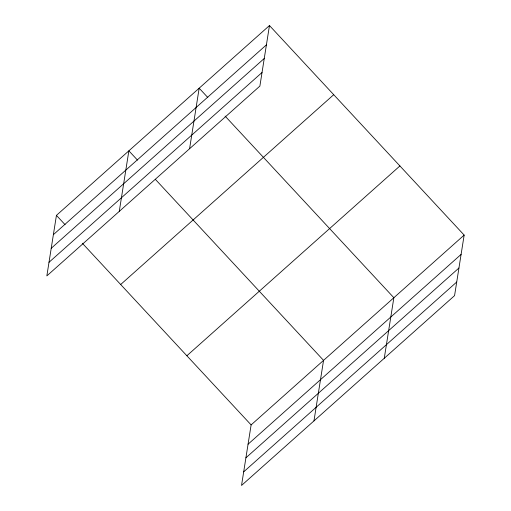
<?xml version="1.0" encoding="UTF-8"?>
<svg xmlns="http://www.w3.org/2000/svg" width="511" height="511" viewBox="0 0 511 511"><rect width="100%" height="100%" fill="white"/><g stroke="black" fill="none" stroke-linecap="round" stroke-linejoin="round"><path stroke-width="0.77" d="M269.469 25.55L56.434 215.367L46.846 275.908L259.882 86.091L269.469 25.55L464.154 235.092L454.566 295.633L241.531 485.45L251.118 424.909L464.154 235.092M119.274 211.369L128.868 150.828L137.504 160.128M189.581 148.733L199.169 88.192L207.805 97.486M313.965 420.911L323.552 360.37L155.318 179.304M384.266 358.275L393.853 297.728L225.083 116.08M53.374 234.67L266.41 44.853M51.221 248.282L264.257 58.465M48.999 262.303L262.034 72.485M120.679 284.518L333.715 94.701M186.873 355.758L399.909 165.941M248.065 444.212L461.101 254.395M245.906 457.818L458.942 268M243.69 471.838L456.725 282.021M56.434 215.367L65.069 224.668M82.348 243.262L251.118 424.909"/></g></svg>
